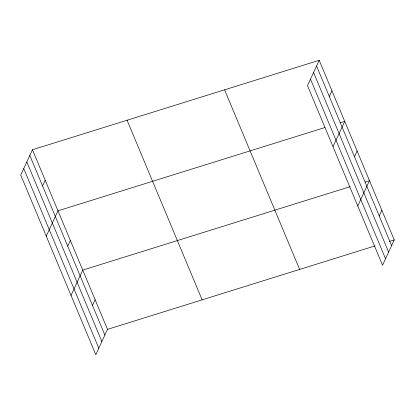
<?xml version="1.0" encoding="UTF-8"?>
<svg xmlns="http://www.w3.org/2000/svg" width="415" height="415" viewBox="0 0 415 415"><rect width="100%" height="100%" fill="white"/><g stroke="black" fill="none" stroke-linecap="round" stroke-linejoin="round"><path stroke-width="0.62" d="M32.458 149.748L20.75 175.083L95.798 354.695L107.506 329.36L32.458 149.748L319.202 60.305L394.25 239.917L382.542 265.252L307.494 85.64L319.202 60.305M42.579 185.987L45.214 180.286M46.267 236.151L57.976 210.82L324.924 127.545M67.723 246.157L70.358 240.451M71.032 295.423L82.741 270.087L350.312 186.626M92.488 305.43L95.123 299.723M329.323 96.545L331.959 90.838M333.012 146.708L344.72 121.372L340.388 122.721M354.467 156.714L357.102 151.008M357.777 205.98L369.485 180.644L365.153 181.993M379.232 215.982L381.867 210.281M107.506 329.36L375.077 245.898M389.301 241.457L394.25 239.917M316.567 66.011L391.615 245.618M313.574 72.485L388.622 252.097M310.487 79.161L385.535 258.773M224.577 89.822L299.625 269.434M127.083 120.231L202.131 299.843M29.823 155.454L104.871 335.066M26.83 161.933L101.877 341.545M23.743 168.609L98.791 348.216"/></g></svg>
